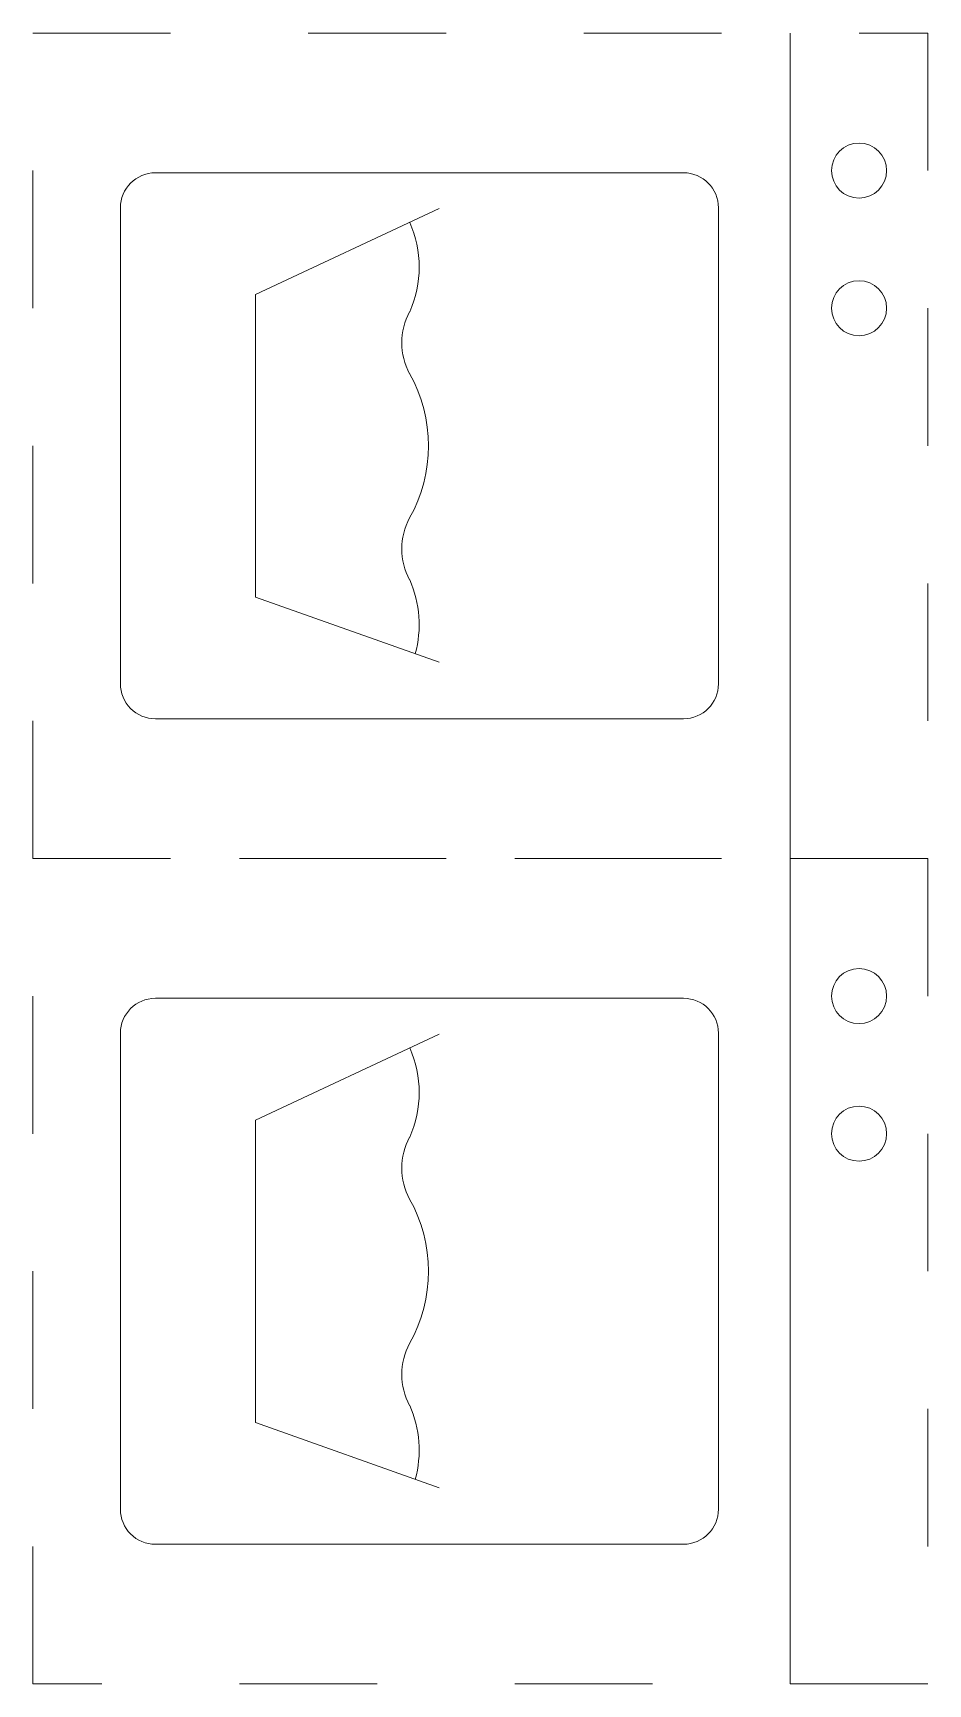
# Model space of a CAD drawing. Header units: millimetres. Extents: x -50 to 161, y 11 to 77.
# Drawn here: x 160.304 to 160.954, y 36.988 to 38.188 of the extents above; entities that cross this region are included whole.
import ezdxf

# ---------------------------------------------------------------- set-up
doc = ezdxf.new("R2010")
doc.units = ezdxf.units.MM
doc.linetypes.add('Tiret', pattern=[0.0025, 0.00125, -0.00125])
doc.layers.add('1-Equipement', color=170, linetype='Continuous', lineweight=5)
doc.layers.add('1-Equipement-Caché', color=170, linetype='Tiret', lineweight=5)

# ---------------------------------------------------------------- blocks, each defined once
blk = doc.blocks.new('Lave linge - 60x60x85cm-225722-Plan Geometre')
at = {"layer": '1-Equipement'}
for p, q in [((0.0775, 0.4966), (0.6775, 0.4966)), ((0.2045, 0.4445), (0.5505, 0.4445)), ((0.1791, 0.4191), (0.1791, 0.0355)), ((0.5759, 0.4191), (0.5759, 0.0355)), ((0.2676, 0.1083), (0.2051, 0.2416)), ((0.4875, 0.1083), (0.5349, 0.2416)), ((0.2676, 0.1083), (0.4875, 0.1083)), ((0.2045, 0.0101), (0.5505, 0.0101))]:
    blk.add_line(p, q, dxfattribs=at)
for centre in [(0.1775, 0.5466), (0.2775, 0.5466)]:
    blk.add_circle(centre, 0.02, dxfattribs=at)
for centre, radius, start, end in [((0.2045, 0.4191), 0.0254, 90, 180), ((0.5505, 0.4191), 0.0254, 0, 90), ((0.3775, 0.126), 0.1078, 60.8904, 119.1096), ((0.2476, 0.1467), 0.0804, 66.1638, 113.8362), ((0.3026, 0.261), 0.0466, 241.1025, 298.8975), ((0.4525, 0.261), 0.0466, 241.1025, 298.8975), ((0.5075, 0.1467), 0.0804, 74.6752, 113.8362), ((0.2045, 0.0355), 0.0254, 180, 270), ((0.5505, 0.0355), 0.0254, 270, 0)]:
    blk.add_arc(centre, radius, start, end, dxfattribs=at)
at = {"layer": '1-Equipement-Caché'}
for p, q in [((0.0775, -0.0534), (0.0775, 0.5966)), ((0.0775, 0.5966), (0.6775, 0.5966)), ((0.6775, 0.5966), (0.6775, -0.0534)), ((0.6775, -0.0534), (0.0775, -0.0534))]:
    blk.add_line(p, q, dxfattribs=at)
blk = doc.blocks.new('Sèche linge - 60x60x85cm-6974659-Plan Geometre')
at = {"layer": '1-Equipement'}
for p, q in [((0.0775, 0.4966), (0.6775, 0.4966)), ((0.2045, 0.4445), (0.5505, 0.4445)), ((0.1791, 0.4191), (0.1791, 0.0355)), ((0.5759, 0.4191), (0.5759, 0.0355)), ((0.2676, 0.1083), (0.2051, 0.2416)), ((0.4875, 0.1083), (0.5349, 0.2416)), ((0.2676, 0.1083), (0.4875, 0.1083)), ((0.2045, 0.0101), (0.5505, 0.0101))]:
    blk.add_line(p, q, dxfattribs=at)
for centre in [(0.1775, 0.5466), (0.2775, 0.5466)]:
    blk.add_circle(centre, 0.02, dxfattribs=at)
for centre, radius, start, end in [((0.2045, 0.4191), 0.0254, 90, 180), ((0.5505, 0.4191), 0.0254, 0, 90), ((0.3775, 0.126), 0.1078, 60.8904, 119.1096), ((0.2476, 0.1467), 0.0804, 66.1638, 113.8362), ((0.3026, 0.261), 0.0466, 241.1025, 298.8975), ((0.4525, 0.261), 0.0466, 241.1025, 298.8975), ((0.5075, 0.1467), 0.0804, 74.6752, 113.8362), ((0.2045, 0.0355), 0.0254, 180, 270), ((0.5505, 0.0355), 0.0254, 270, 0)]:
    blk.add_arc(centre, radius, start, end, dxfattribs=at)
at = {"layer": '1-Equipement-Caché'}
for p, q in [((0.0775, -0.0534), (0.0775, 0.5966)), ((0.0775, 0.5966), (0.6775, 0.5966)), ((0.6775, 0.5966), (0.6775, -0.0534)), ((0.6775, -0.0534), (0.0775, -0.0534))]:
    blk.add_line(p, q, dxfattribs=at)

msp = doc.modelspace()

# ---------------------------------------------------------------- block references
at = {"layer": '1-Equipement', "rotation": 270}
for name, p in [('Lave linge - 60x60x85cm-225722-Plan Geometre', (160.357, 38.2657)), ('Sèche linge - 60x60x85cm-6974659-Plan Geometre', (160.357, 37.6657))]:
    msp.add_blockref(name, p, dxfattribs=at)

doc.saveas('drawing.dxf')
